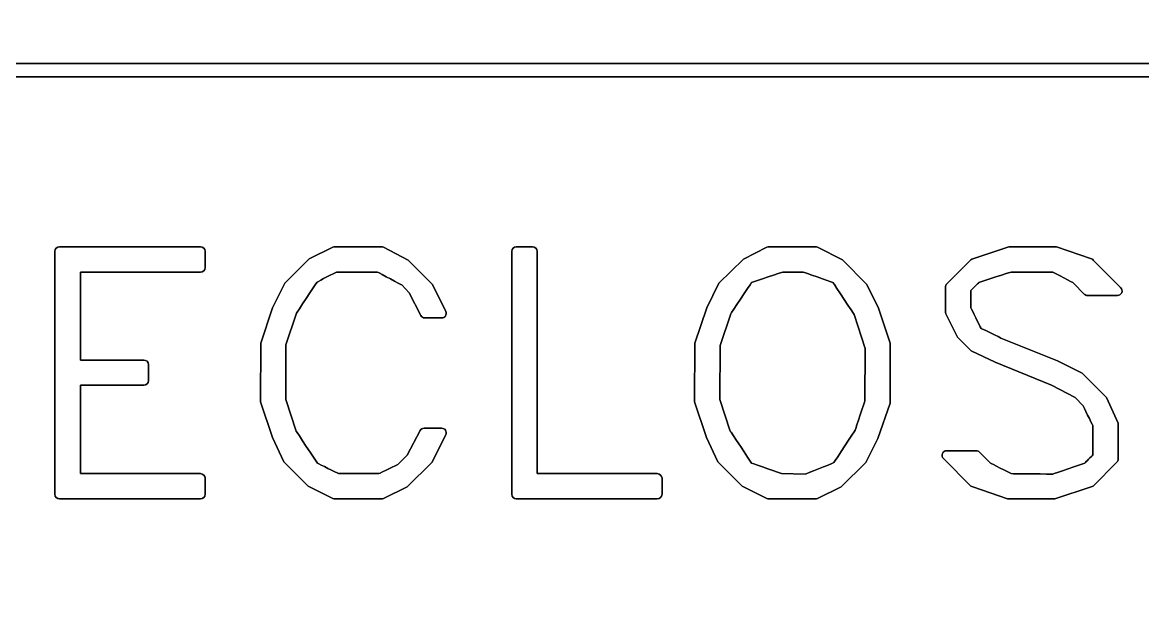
# Model space of a CAD drawing. Extents: x 5.5 to 12.5, y 5.1 to 18.5.
# Drawn here: x 7.305 to 8.147, y 9.659 to 10.098 of the extents above; entities that cross this region are included whole.
import ezdxf

# ---------------------------------------------------------------- set-up
doc = ezdxf.new("R2010")
doc.units = 0
doc.header["$MEASUREMENT"] = 0
doc.layers.get('0').update_dxf_attribs({"linetype": 'CONTINUOUS'})

msp = doc.modelspace()

# ---------------------------------------------------------------- linework, layer by layer
at = {"color": 7}
for points, knots in [([(12.12966, 18.49827), (12.12966, 18.49827), (5.87957, 18.49827), (5.87957, 18.49827), (5.67011, 18.49827), (5.49958, 18.32791), (5.49958, 18.11827), (5.49958, 18.11827), (5.49958, 5.86838), (5.49958, 5.86838), (5.49958, 5.65891), (5.67011, 5.48838), (5.87957, 5.48838), (5.87957, 5.48838), (12.12966, 5.48838), (12.12966, 5.48838), (12.33913, 5.48838), (12.50966, 5.65891), (12.50966, 5.86838), (12.50966, 5.86838), (12.50966, 18.11827), (12.50966, 18.11827), (12.50966, 18.32791), (12.33913, 18.49827), (12.12966, 18.49827)], [0, 0, 0, 0, 1, 1, 1, 2, 2, 2, 3, 3, 3, 4, 4, 4, 5, 5, 5, 6, 6, 6, 7, 7, 7, 8, 8, 8, 8]), ([(12.12966, 18.48828), (12.12966, 18.48828), (5.87957, 18.48828), (5.87957, 18.48828), (5.67562, 18.48828), (5.50957, 18.3224), (5.50957, 18.11827), (5.50957, 18.11827), (5.50957, 5.86838), (5.50957, 5.86838), (5.50957, 5.66443), (5.67562, 5.49837), (5.87957, 5.49837), (5.87957, 5.49837), (12.12966, 5.49837), (12.12966, 5.49837), (12.17238, 5.49837), (12.21304, 5.50561), (12.25128, 5.51904), (12.25128, 5.51904), (12.24886, 5.51904), (12.24886, 5.51904), (12.24886, 5.51904), (12.23818, 5.52318), (12.23818, 5.52318), (12.23818, 5.52318), (12.23405, 5.52731), (12.23405, 5.52731), (12.23405, 5.52731), (12.23095, 5.53317), (12.23095, 5.53317), (12.23129, 5.53248), (12.23233, 5.53248), (12.23302, 5.53213), (12.23267, 5.53282), (12.23233, 5.53386), (12.23233, 5.53386), (12.23198, 5.53455), (12.23164, 5.53523), (12.23164, 5.53592), (12.23164, 5.53696), (12.23233, 5.53799), (12.23336, 5.53834), (12.23508, 5.53902), (12.23646, 5.53834), (12.23715, 5.53627), (12.23715, 5.53627), (12.23784, 5.53558), (12.23818, 5.53489), (12.23818, 5.53523), (12.23887, 5.53558), (12.23887, 5.53592), (12.23887, 5.53627), (12.23887, 5.53661), (12.23853, 5.53696), (12.23853, 5.53696), (12.2406, 5.53213), (12.2406, 5.53213), (12.2406, 5.53213), (12.24232, 5.53041), (12.24335, 5.52972), (12.24439, 5.52938), (12.25024, 5.52731), (12.25024, 5.52731), (12.25024, 5.52731), (12.25782, 5.52697), (12.25782, 5.52697), (12.25782, 5.52697), (12.26471, 5.52938), (12.26609, 5.52972), (12.26678, 5.53041), (12.26988, 5.53351), (12.27057, 5.5342), (12.27091, 5.53558), (12.27298, 5.54144), (12.27298, 5.54144), (12.27298, 5.54144), (12.27332, 5.54626), (12.27332, 5.54626), (12.27332, 5.54626), (12.27091, 5.5528), (12.27057, 5.55418), (12.26988, 5.55487), (12.26678, 5.55797), (12.26575, 5.55901), (12.26471, 5.55935), (12.25886, 5.56142), (12.25886, 5.56142), (12.25886, 5.56142), (12.25128, 5.56142), (12.25128, 5.56142), (12.25128, 5.56142), (12.24439, 5.55935), (12.24301, 5.55901), (12.24232, 5.55797), (12.23956, 5.55522), (12.23956, 5.55522), (12.23853, 5.55418), (12.23681, 5.55384), (12.23543, 5.55453), (12.23405, 5.55522), (12.23336, 5.55659), (12.23336, 5.55797), (12.23336, 5.55797), (12.23681, 5.58794), (12.23681, 5.58794), (12.23681, 5.58967), (12.23853, 5.59105), (12.24025, 5.59105), (12.24025, 5.59105), (12.27126, 5.59105), (12.27126, 5.59105), (12.27332, 5.59105), (12.2747, 5.58898), (12.2747, 5.58691), (12.2747, 5.58484), (12.27332, 5.58278), (12.27126, 5.58278), (12.27126, 5.58278), (12.24955, 5.58278), (12.24473, 5.58278), (12.24404, 5.57933), (12.2437, 5.57348), (12.24301, 5.56762), (12.24611, 5.56865), (12.2499, 5.56969), (12.2499, 5.56969), (12.2499, 5.56969), (12.26023, 5.56969), (12.26023, 5.56969), (12.26023, 5.56969), (12.26954, 5.56659), (12.26954, 5.56659), (12.27022, 5.56624), (12.27057, 5.5659), (12.27091, 5.56555), (12.27091, 5.56555), (12.27746, 5.55935), (12.27746, 5.55935), (12.2778, 5.55901), (12.27815, 5.55832), (12.27815, 5.55797), (12.27815, 5.55797), (12.28159, 5.54729), (12.28159, 5.54729), (12.28159, 5.54729), (12.28125, 5.54006), (12.28125, 5.54006), (12.28125, 5.54006), (12.27815, 5.53076), (12.27815, 5.53076), (12.27815, 5.53007), (12.2778, 5.52972), (12.27746, 5.52938), (12.27746, 5.52938), (12.27711, 5.52903), (12.27711, 5.52903), (12.40803, 5.58622), (12.49967, 5.71679), (12.49967, 5.86838), (12.49967, 5.86838), (12.49967, 18.11827), (12.49967, 18.11827), (12.49967, 18.3224), (12.33361, 18.48828), (12.12966, 18.48828)], [0, 0, 0, 0, 1, 1, 1, 2, 2, 2, 3, 3, 3, 4, 4, 4, 5, 5, 5, 6, 6, 6, 7, 7, 7, 8, 8, 8, 9, 9, 9, 10, 10, 10, 11, 11, 11, 12, 12, 12, 13, 13, 13, 14, 14, 14, 15, 15, 15, 16, 16, 16, 17, 17, 17, 18, 18, 18, 19, 19, 19, 20, 20, 20, 21, 21, 21, 22, 22, 22, 23, 23, 23, 24, 24, 24, 25, 25, 25, 26, 26, 26, 27, 27, 27, 28, 28, 28, 29, 29, 29, 30, 30, 30, 31, 31, 31, 32, 32, 32, 33, 33, 33, 34, 34, 34, 35, 35, 35, 36, 36, 36, 37, 37, 37, 38, 38, 38, 39, 39, 39, 40, 40, 40, 41, 41, 41, 42, 42, 42, 43, 43, 43, 44, 44, 44, 45, 45, 45, 46, 46, 46, 47, 47, 47, 48, 48, 48, 49, 49, 49, 50, 50, 50, 51, 51, 51, 52, 52, 52, 53, 53, 53, 54, 54, 54, 55, 55, 55, 55]), ([(12.49967, 5.86838), (12.49967, 5.71679), (12.40803, 5.58622), (12.27711, 5.52903), (12.27711, 5.52903), (12.27746, 5.52938), (12.27746, 5.52938), (12.2778, 5.52972), (12.27815, 5.53007), (12.27815, 5.53076), (12.27815, 5.53076), (12.28125, 5.54006), (12.28125, 5.54006), (12.28125, 5.54006), (12.28159, 5.54729), (12.28159, 5.54729), (12.28159, 5.54729), (12.27815, 5.55797), (12.27815, 5.55797), (12.27815, 5.55832), (12.2778, 5.55901), (12.27746, 5.55935), (12.27746, 5.55935), (12.27091, 5.56555), (12.27091, 5.56555), (12.27057, 5.5659), (12.27022, 5.56624), (12.26954, 5.56659), (12.26954, 5.56659), (12.26023, 5.56969), (12.26023, 5.56969), (12.26023, 5.56969), (12.2499, 5.56969), (12.2499, 5.56969), (12.2499, 5.56969), (12.24611, 5.56865), (12.24301, 5.56762), (12.2437, 5.57348), (12.24404, 5.57933), (12.24473, 5.58278), (12.24955, 5.58278), (12.27126, 5.58278), (12.27126, 5.58278), (12.27332, 5.58278), (12.2747, 5.58484), (12.2747, 5.58691), (12.2747, 5.58898), (12.27332, 5.59105), (12.27126, 5.59105), (12.27126, 5.59105), (12.24025, 5.59105), (12.24025, 5.59105), (12.23853, 5.59105), (12.23681, 5.58967), (12.23681, 5.58794), (12.23681, 5.58794), (12.23336, 5.55797), (12.23336, 5.55797), (12.23336, 5.55659), (12.23405, 5.55522), (12.23543, 5.55453), (12.23681, 5.55384), (12.23853, 5.55418), (12.23956, 5.55522), (12.23956, 5.55522), (12.24232, 5.55797), (12.24301, 5.55901), (12.24439, 5.55935), (12.25128, 5.56142), (12.25128, 5.56142), (12.25128, 5.56142), (12.25886, 5.56142), (12.25886, 5.56142), (12.25886, 5.56142), (12.26471, 5.55935), (12.26575, 5.55901), (12.26678, 5.55797), (12.26988, 5.55487), (12.27057, 5.55418), (12.27091, 5.5528), (12.27332, 5.54626), (12.27332, 5.54626), (12.27332, 5.54626), (12.27298, 5.54144), (12.27298, 5.54144), (12.27298, 5.54144), (12.27091, 5.53558), (12.27057, 5.5342), (12.26988, 5.53351), (12.26678, 5.53041), (12.26609, 5.52972), (12.26471, 5.52938), (12.25782, 5.52697), (12.25782, 5.52697), (12.25782, 5.52697), (12.25024, 5.52731), (12.25024, 5.52731), (12.25024, 5.52731), (12.24439, 5.52938), (12.24335, 5.52972), (12.24232, 5.53041), (12.2406, 5.53213), (12.2406, 5.53213), (12.2406, 5.53213), (12.23853, 5.53696), (12.23853, 5.53696), (12.23887, 5.53661), (12.23887, 5.53627), (12.23887, 5.53592), (12.23887, 5.53558), (12.23818, 5.53523), (12.23818, 5.53489), (12.23784, 5.53558), (12.23715, 5.53627), (12.23715, 5.53627), (12.23646, 5.53834), (12.23508, 5.53902), (12.23336, 5.53834), (12.23233, 5.53799), (12.23164, 5.53696), (12.23164, 5.53592), (12.23164, 5.53523), (12.23198, 5.53455), (12.23233, 5.53386), (12.23233, 5.53386), (12.23267, 5.53282), (12.23302, 5.53213), (12.23233, 5.53248), (12.23129, 5.53248), (12.23095, 5.53317), (12.23095, 5.53317), (12.23405, 5.52731), (12.23405, 5.52731), (12.23405, 5.52731), (12.23818, 5.52318), (12.23818, 5.52318), (12.23818, 5.52318), (12.24886, 5.51904), (12.24886, 5.51904), (12.24886, 5.51904), (12.25128, 5.51904), (12.25128, 5.51904), (12.21304, 5.50561), (12.17238, 5.49837), (12.12966, 5.49837), (12.12966, 5.49837), (5.87957, 5.49837), (5.87957, 5.49837), (5.67562, 5.49837), (5.50957, 5.66443), (5.50957, 5.86838), (5.50957, 5.86838), (5.50957, 18.11827), (5.50957, 18.11827), (5.50957, 18.3224), (5.67562, 18.48828), (5.87957, 18.48828), (5.87957, 18.48828), (12.12966, 18.48828), (12.12966, 18.48828), (12.33361, 18.48828), (12.49967, 18.3224), (12.49967, 18.11827), (12.49967, 18.11827), (12.49967, 5.86838), (12.49967, 5.86838)], [0, 0, 0, 0, 1, 1, 1, 2, 2, 2, 3, 3, 3, 4, 4, 4, 5, 5, 5, 6, 6, 6, 7, 7, 7, 8, 8, 8, 9, 9, 9, 10, 10, 10, 11, 11, 11, 12, 12, 12, 13, 13, 13, 14, 14, 14, 15, 15, 15, 16, 16, 16, 17, 17, 17, 18, 18, 18, 19, 19, 19, 20, 20, 20, 21, 21, 21, 22, 22, 22, 23, 23, 23, 24, 24, 24, 25, 25, 25, 26, 26, 26, 27, 27, 27, 28, 28, 28, 29, 29, 29, 30, 30, 30, 31, 31, 31, 32, 32, 32, 33, 33, 33, 34, 34, 34, 35, 35, 35, 36, 36, 36, 37, 37, 37, 38, 38, 38, 39, 39, 39, 40, 40, 40, 41, 41, 41, 42, 42, 42, 43, 43, 43, 44, 44, 44, 45, 45, 45, 46, 46, 46, 47, 47, 47, 48, 48, 48, 49, 49, 49, 50, 50, 50, 51, 51, 51, 52, 52, 52, 53, 53, 53, 54, 54, 54, 55, 55, 55, 55]), ([(5.82858, 6.14192), (5.76244, 6.14192), (5.7087, 6.19566), (5.7087, 6.26181), (5.7087, 6.26181), (5.7087, 11.11181), (5.7087, 11.11181), (5.7087, 11.17796), (5.76244, 11.2317), (5.82858, 11.2317), (5.82858, 11.2317), (12.17858, 11.2317), (12.17858, 11.2317), (12.24473, 11.2317), (12.29847, 11.17796), (12.29847, 11.11181), (12.29847, 11.11181), (12.29847, 6.26181), (12.29847, 6.26181), (12.29847, 6.19566), (12.24473, 6.14192), (12.17858, 6.14192), (12.17858, 6.14192), (5.82858, 6.14192), (5.82858, 6.14192)], [0, 0, 0, 0, 1, 1, 1, 2, 2, 2, 3, 3, 3, 4, 4, 4, 5, 5, 5, 6, 6, 6, 7, 7, 7, 8, 8, 8, 8]), ([(12.17858, 6.18188), (12.22268, 6.18188), (12.25851, 6.21771), (12.25851, 6.26181), (12.25851, 6.26181), (12.25851, 11.11181), (12.25851, 11.11181), (12.25851, 11.15591), (12.22268, 11.19174), (12.17858, 11.19174), (12.17858, 11.19174), (5.82858, 11.19174), (5.82858, 11.19174), (5.78449, 11.19174), (5.74866, 11.15591), (5.74866, 11.11181), (5.74866, 11.11181), (5.74866, 6.26181), (5.74866, 6.26181), (5.74866, 6.21771), (5.78449, 6.18188), (5.82858, 6.18188), (5.82858, 6.18188), (12.17858, 6.18188), (12.17858, 6.18188)], [0, 0, 0, 0, 1, 1, 1, 2, 2, 2, 3, 3, 3, 4, 4, 4, 5, 5, 5, 6, 6, 6, 7, 7, 7, 8, 8, 8, 8]), ([(8.72367, 9.30865), (8.72367, 9.30865), (6.41115, 9.30865), (6.41115, 9.30865), (6.41115, 9.30865), (6.41063, 9.31864), (6.41063, 9.31864), (6.6008, 9.33449), (6.74963, 9.49641), (6.74963, 9.68726), (6.74963, 9.89121), (6.58358, 10.05727), (6.37963, 10.05727), (6.37963, 10.05727), (6.37963, 10.06726), (6.37963, 10.06726), (6.37963, 10.06726), (8.72367, 10.06726), (8.72367, 10.06726), (8.77052, 10.06726), (8.80859, 10.02936), (8.80859, 9.98251), (8.80859, 9.98251), (8.80859, 9.39374), (8.80859, 9.39374), (8.80859, 9.34689), (8.77052, 9.30865), (8.72367, 9.30865)], [0, 0, 0, 0, 1, 1, 1, 2, 2, 2, 3, 3, 3, 4, 4, 4, 5, 5, 5, 6, 6, 6, 7, 7, 7, 8, 8, 8, 9, 9, 9, 9]), ([(8.80859, 9.98251), (8.80859, 10.02936), (8.77052, 10.06726), (8.72367, 10.06726), (8.72367, 10.06726), (6.37963, 10.06726), (6.37963, 10.06726), (6.37963, 10.06726), (6.37963, 10.05727), (6.37963, 10.05727), (6.58358, 10.05727), (6.74963, 9.89121), (6.74963, 9.68726), (6.74963, 9.49641), (6.6008, 9.33449), (6.41063, 9.31864), (6.41063, 9.31864), (6.41115, 9.30865), (6.41115, 9.30865), (6.41115, 9.30865), (8.72367, 9.30865), (8.72367, 9.30865), (8.77052, 9.30865), (8.80859, 9.34689), (8.80859, 9.39374), (8.80859, 9.39374), (8.80859, 9.98251), (8.80859, 9.98251)], [0, 0, 0, 0, 1, 1, 1, 2, 2, 2, 3, 3, 3, 4, 4, 4, 5, 5, 5, 6, 6, 6, 7, 7, 7, 8, 8, 8, 9, 9, 9, 9]), ([(8.72367, 10.05727), (8.72367, 10.05727), (6.6232, 10.05727), (6.46489, 10.05727), (6.63353, 10.01834), (6.75962, 9.86744), (6.75962, 9.68726), (6.75962, 9.51156), (6.63629, 9.35998), (6.47006, 9.31864), (6.58185, 9.31864), (8.72367, 9.31864), (8.72367, 9.31864), (8.76501, 9.31864), (8.7986, 9.3524), (8.7986, 9.39374), (8.7986, 9.39374), (8.7986, 9.98251), (8.7986, 9.98251), (8.7986, 10.02385), (8.76501, 10.05727), (8.72367, 10.05727)], [0, 0, 0, 0, 1, 1, 1, 2, 2, 2, 3, 3, 3, 4, 4, 4, 5, 5, 5, 6, 6, 6, 7, 7, 7, 7]), ([(8.7986, 9.39374), (8.7986, 9.3524), (8.76501, 9.31864), (8.72367, 9.31864), (8.72367, 9.31864), (6.58185, 9.31864), (6.47006, 9.31864), (6.63629, 9.35998), (6.75962, 9.51156), (6.75962, 9.68726), (6.75962, 9.86744), (6.63353, 10.01834), (6.46489, 10.05727), (6.6232, 10.05727), (8.72367, 10.05727), (8.72367, 10.05727), (8.76501, 10.05727), (8.7986, 10.02385), (8.7986, 9.98251), (8.7986, 9.98251), (8.7986, 9.39374), (8.7986, 9.39374)], [0, 0, 0, 0, 1, 1, 1, 2, 2, 2, 3, 3, 3, 4, 4, 4, 5, 5, 5, 6, 6, 6, 7, 7, 7, 7]), ([(7.32979, 9.92601), (7.32979, 9.92808), (7.33134, 9.92945), (7.33323, 9.92945), (7.33323, 9.92945), (7.43917, 9.92945), (7.43917, 9.92945), (7.44106, 9.92945), (7.44261, 9.92808), (7.44261, 9.92601), (7.44261, 9.92601), (7.44261, 9.91395), (7.44261, 9.91395), (7.44261, 9.91188), (7.44106, 9.91051), (7.43917, 9.91051), (7.43917, 9.91051), (7.35528, 9.91051), (7.34891, 9.91051), (7.34891, 9.90431), (7.34891, 9.85056), (7.34891, 9.84436), (7.35493, 9.84436), (7.39662, 9.84436), (7.39662, 9.84436), (7.39851, 9.84436), (7.40007, 9.84298), (7.40007, 9.84092), (7.40007, 9.84092), (7.40007, 9.82886), (7.40007, 9.82886), (7.40007, 9.82679), (7.39851, 9.82541), (7.39662, 9.82541), (7.39662, 9.82541), (7.35493, 9.82541), (7.34891, 9.82541), (7.34891, 9.81921), (7.34891, 9.76478), (7.34891, 9.75892), (7.35528, 9.75892), (7.43917, 9.75892), (7.43917, 9.75892), (7.44106, 9.75892), (7.44261, 9.7572), (7.44261, 9.75548), (7.44261, 9.75548), (7.44261, 9.74342), (7.44261, 9.74342), (7.44261, 9.74135), (7.44106, 9.73997), (7.43917, 9.73997), (7.43917, 9.73997), (7.33323, 9.73997), (7.33323, 9.73997), (7.33134, 9.73997), (7.32979, 9.74135), (7.32979, 9.74342), (7.32979, 9.74342), (7.32979, 9.92601), (7.32979, 9.92601)], [0, 0, 0, 0, 1, 1, 1, 2, 2, 2, 3, 3, 3, 4, 4, 4, 5, 5, 5, 6, 6, 6, 7, 7, 7, 8, 8, 8, 9, 9, 9, 10, 10, 10, 11, 11, 11, 12, 12, 12, 13, 13, 13, 14, 14, 14, 15, 15, 15, 16, 16, 16, 17, 17, 17, 18, 18, 18, 19, 19, 19, 20, 20, 20, 20]), ([(7.33323, 9.73997), (7.33323, 9.73997), (7.43917, 9.73997), (7.43917, 9.73997), (7.44106, 9.73997), (7.44261, 9.74135), (7.44261, 9.74342), (7.44261, 9.74342), (7.44261, 9.75548), (7.44261, 9.75548), (7.44261, 9.7572), (7.44106, 9.75892), (7.43917, 9.75892), (7.43917, 9.75892), (7.35528, 9.75892), (7.34891, 9.75892), (7.34891, 9.76478), (7.34891, 9.81921), (7.34891, 9.82541), (7.35493, 9.82541), (7.39662, 9.82541), (7.39662, 9.82541), (7.39851, 9.82541), (7.40007, 9.82679), (7.40007, 9.82886), (7.40007, 9.82886), (7.40007, 9.84092), (7.40007, 9.84092), (7.40007, 9.84298), (7.39851, 9.84436), (7.39662, 9.84436), (7.39662, 9.84436), (7.35493, 9.84436), (7.34891, 9.84436), (7.34891, 9.85056), (7.34891, 9.90431), (7.34891, 9.91051), (7.35528, 9.91051), (7.43917, 9.91051), (7.43917, 9.91051), (7.44106, 9.91051), (7.44261, 9.91188), (7.44261, 9.91395), (7.44261, 9.91395), (7.44261, 9.92601), (7.44261, 9.92601), (7.44261, 9.92808), (7.44106, 9.92945), (7.43917, 9.92945), (7.43917, 9.92945), (7.33323, 9.92945), (7.33323, 9.92945), (7.33134, 9.92945), (7.32979, 9.92808), (7.32979, 9.92601), (7.32979, 9.92601), (7.32979, 9.74342), (7.32979, 9.74342), (7.32979, 9.74135), (7.33134, 9.73997), (7.33323, 9.73997)], [0, 0, 0, 0, 1, 1, 1, 2, 2, 2, 3, 3, 3, 4, 4, 4, 5, 5, 5, 6, 6, 6, 7, 7, 7, 8, 8, 8, 9, 9, 9, 10, 10, 10, 11, 11, 11, 12, 12, 12, 13, 13, 13, 14, 14, 14, 15, 15, 15, 16, 16, 16, 17, 17, 17, 18, 18, 18, 19, 19, 19, 20, 20, 20, 20]), ([(7.48447, 9.85711), (7.48447, 9.85711), (7.49343, 9.88363), (7.49343, 9.88363), (7.49343, 9.88363), (7.50256, 9.90224), (7.50256, 9.90224), (7.50256, 9.90224), (7.52099, 9.9205), (7.52099, 9.9205), (7.52099, 9.9205), (7.53856, 9.92911), (7.53856, 9.92911), (7.53907, 9.92945), (7.53959, 9.92945), (7.54011, 9.92945), (7.54011, 9.92945), (7.57525, 9.92945), (7.57525, 9.92945), (7.57576, 9.92945), (7.57628, 9.92945), (7.5768, 9.92911), (7.5768, 9.92911), (7.5954, 9.91946), (7.5954, 9.91946), (7.5954, 9.91946), (7.61349, 9.9012), (7.61349, 9.9012), (7.61349, 9.9012), (7.62348, 9.88088), (7.62348, 9.88088), (7.624, 9.87984), (7.624, 9.87847), (7.62331, 9.87743), (7.62279, 9.8764), (7.62158, 9.87606), (7.62038, 9.87606), (7.62038, 9.87606), (7.6078, 9.87606), (7.6078, 9.87606), (7.6066, 9.87606), (7.60539, 9.87674), (7.6047, 9.87778), (7.6047, 9.87778), (7.59592, 9.895), (7.59592, 9.895), (7.59592, 9.895), (7.59041, 9.90086), (7.59041, 9.90086), (7.59041, 9.90086), (7.57387, 9.90947), (7.57232, 9.91051), (7.57077, 9.91051), (7.54304, 9.91051), (7.54149, 9.91051), (7.54011, 9.90982), (7.52822, 9.90396), (7.52684, 9.90293), (7.52581, 9.90155), (7.51134, 9.8795), (7.51134, 9.8795), (7.51134, 9.8795), (7.50342, 9.85573), (7.50342, 9.85573), (7.50342, 9.85573), (7.50325, 9.81473), (7.50325, 9.81473), (7.50325, 9.81473), (7.51117, 9.79096), (7.51117, 9.79096), (7.51117, 9.79096), (7.52598, 9.76822), (7.52702, 9.76685), (7.52839, 9.76616), (7.54166, 9.75961), (7.54286, 9.75892), (7.54441, 9.75892), (7.5718, 9.75892), (7.57318, 9.75892), (7.57456, 9.75961), (7.58748, 9.76581), (7.58748, 9.76581), (7.58748, 9.76581), (7.59454, 9.7727), (7.59454, 9.7727), (7.59454, 9.7727), (7.60419, 9.79131), (7.60419, 9.79131), (7.60488, 9.79234), (7.60608, 9.79303), (7.60729, 9.79303), (7.60729, 9.79303), (7.62038, 9.79303), (7.62038, 9.79303), (7.62158, 9.79303), (7.62279, 9.79268), (7.62331, 9.79165), (7.624, 9.79062), (7.624, 9.78924), (7.62348, 9.78821), (7.62348, 9.78821), (7.61297, 9.76719), (7.61297, 9.76719), (7.61297, 9.76719), (7.59454, 9.74893), (7.59454, 9.74893), (7.59454, 9.74893), (7.5768, 9.74032), (7.5768, 9.74032), (7.57628, 9.73997), (7.57576, 9.73997), (7.57525, 9.73997), (7.57525, 9.73997), (7.54011, 9.73997), (7.54011, 9.73997), (7.53959, 9.73997), (7.53907, 9.73997), (7.53856, 9.74032), (7.53856, 9.74032), (7.52013, 9.74962), (7.52013, 9.74962), (7.52013, 9.74962), (7.50187, 9.76788), (7.50187, 9.76788), (7.50187, 9.76788), (7.49325, 9.78614), (7.49325, 9.78614), (7.49325, 9.78614), (7.4843, 9.81301), (7.4843, 9.81301), (7.4843, 9.81301), (7.48447, 9.85711), (7.48447, 9.85711)], [0, 0, 0, 0, 1, 1, 1, 2, 2, 2, 3, 3, 3, 4, 4, 4, 5, 5, 5, 6, 6, 6, 7, 7, 7, 8, 8, 8, 9, 9, 9, 10, 10, 10, 11, 11, 11, 12, 12, 12, 13, 13, 13, 14, 14, 14, 15, 15, 15, 16, 16, 16, 17, 17, 17, 18, 18, 18, 19, 19, 19, 20, 20, 20, 21, 21, 21, 22, 22, 22, 23, 23, 23, 24, 24, 24, 25, 25, 25, 26, 26, 26, 27, 27, 27, 28, 28, 28, 29, 29, 29, 30, 30, 30, 31, 31, 31, 32, 32, 32, 33, 33, 33, 34, 34, 34, 35, 35, 35, 36, 36, 36, 37, 37, 37, 38, 38, 38, 39, 39, 39, 40, 40, 40, 41, 41, 41, 42, 42, 42, 43, 43, 43, 44, 44, 44, 44]), ([(7.50187, 9.76788), (7.50187, 9.76788), (7.52013, 9.74962), (7.52013, 9.74962), (7.52013, 9.74962), (7.53856, 9.74032), (7.53856, 9.74032), (7.53907, 9.73997), (7.53959, 9.73997), (7.54011, 9.73997), (7.54011, 9.73997), (7.57525, 9.73997), (7.57525, 9.73997), (7.57576, 9.73997), (7.57628, 9.73997), (7.5768, 9.74032), (7.5768, 9.74032), (7.59454, 9.74893), (7.59454, 9.74893), (7.59454, 9.74893), (7.61297, 9.76719), (7.61297, 9.76719), (7.61297, 9.76719), (7.62348, 9.78821), (7.62348, 9.78821), (7.624, 9.78924), (7.624, 9.79062), (7.62331, 9.79165), (7.62279, 9.79268), (7.62158, 9.79303), (7.62038, 9.79303), (7.62038, 9.79303), (7.60729, 9.79303), (7.60729, 9.79303), (7.60608, 9.79303), (7.60488, 9.79234), (7.60419, 9.79131), (7.60419, 9.79131), (7.59454, 9.7727), (7.59454, 9.7727), (7.59454, 9.7727), (7.58748, 9.76581), (7.58748, 9.76581), (7.58748, 9.76581), (7.57456, 9.75961), (7.57318, 9.75892), (7.5718, 9.75892), (7.54441, 9.75892), (7.54286, 9.75892), (7.54166, 9.75961), (7.52839, 9.76616), (7.52702, 9.76685), (7.52598, 9.76822), (7.51117, 9.79096), (7.51117, 9.79096), (7.51117, 9.79096), (7.50325, 9.81473), (7.50325, 9.81473), (7.50325, 9.81473), (7.50342, 9.85573), (7.50342, 9.85573), (7.50342, 9.85573), (7.51134, 9.8795), (7.51134, 9.8795), (7.51134, 9.8795), (7.52581, 9.90155), (7.52684, 9.90293), (7.52822, 9.90396), (7.54011, 9.90982), (7.54149, 9.91051), (7.54304, 9.91051), (7.57077, 9.91051), (7.57232, 9.91051), (7.57387, 9.90947), (7.59041, 9.90086), (7.59041, 9.90086), (7.59041, 9.90086), (7.59592, 9.895), (7.59592, 9.895), (7.59592, 9.895), (7.6047, 9.87778), (7.6047, 9.87778), (7.60539, 9.87674), (7.6066, 9.87606), (7.6078, 9.87606), (7.6078, 9.87606), (7.62038, 9.87606), (7.62038, 9.87606), (7.62158, 9.87606), (7.62279, 9.8764), (7.62331, 9.87743), (7.624, 9.87847), (7.624, 9.87984), (7.62348, 9.88088), (7.62348, 9.88088), (7.61349, 9.9012), (7.61349, 9.9012), (7.61349, 9.9012), (7.5954, 9.91946), (7.5954, 9.91946), (7.5954, 9.91946), (7.5768, 9.92911), (7.5768, 9.92911), (7.57628, 9.92945), (7.57576, 9.92945), (7.57525, 9.92945), (7.57525, 9.92945), (7.54011, 9.92945), (7.54011, 9.92945), (7.53959, 9.92945), (7.53907, 9.92945), (7.53856, 9.92911), (7.53856, 9.92911), (7.52099, 9.9205), (7.52099, 9.9205), (7.52099, 9.9205), (7.50256, 9.90224), (7.50256, 9.90224), (7.50256, 9.90224), (7.49343, 9.88363), (7.49343, 9.88363), (7.49343, 9.88363), (7.48447, 9.85711), (7.48447, 9.85711), (7.48447, 9.85711), (7.4843, 9.81301), (7.4843, 9.81301), (7.4843, 9.81301), (7.49325, 9.78614), (7.49325, 9.78614), (7.49325, 9.78614), (7.50187, 9.76788), (7.50187, 9.76788)], [0, 0, 0, 0, 1, 1, 1, 2, 2, 2, 3, 3, 3, 4, 4, 4, 5, 5, 5, 6, 6, 6, 7, 7, 7, 8, 8, 8, 9, 9, 9, 10, 10, 10, 11, 11, 11, 12, 12, 12, 13, 13, 13, 14, 14, 14, 15, 15, 15, 16, 16, 16, 17, 17, 17, 18, 18, 18, 19, 19, 19, 20, 20, 20, 21, 21, 21, 22, 22, 22, 23, 23, 23, 24, 24, 24, 25, 25, 25, 26, 26, 26, 27, 27, 27, 28, 28, 28, 29, 29, 29, 30, 30, 30, 31, 31, 31, 32, 32, 32, 33, 33, 33, 34, 34, 34, 35, 35, 35, 36, 36, 36, 37, 37, 37, 38, 38, 38, 39, 39, 39, 40, 40, 40, 41, 41, 41, 42, 42, 42, 43, 43, 43, 44, 44, 44, 44]), ([(7.67309, 9.74342), (7.67309, 9.74342), (7.67309, 9.92601), (7.67309, 9.92601), (7.67309, 9.92808), (7.67464, 9.92945), (7.67653, 9.92945), (7.67653, 9.92945), (7.68876, 9.92945), (7.68876, 9.92945), (7.69066, 9.92945), (7.69221, 9.92808), (7.69221, 9.92601), (7.69221, 9.92601), (7.69221, 9.76547), (7.69221, 9.75892), (7.69858, 9.75892), (7.78247, 9.75892), (7.78247, 9.75892), (7.78454, 9.75892), (7.78609, 9.7572), (7.78609, 9.75548), (7.78609, 9.75548), (7.78609, 9.74342), (7.78609, 9.74342), (7.78609, 9.74135), (7.78454, 9.73997), (7.78247, 9.73997), (7.78247, 9.73997), (7.67653, 9.73997), (7.67653, 9.73997), (7.67464, 9.73997), (7.67309, 9.74135), (7.67309, 9.74342)], [0, 0, 0, 0, 1, 1, 1, 2, 2, 2, 3, 3, 3, 4, 4, 4, 5, 5, 5, 6, 6, 6, 7, 7, 7, 8, 8, 8, 9, 9, 9, 10, 10, 10, 11, 11, 11, 11]), ([(7.78609, 9.74342), (7.78609, 9.74342), (7.78609, 9.75548), (7.78609, 9.75548), (7.78609, 9.7572), (7.78454, 9.75892), (7.78247, 9.75892), (7.78247, 9.75892), (7.69858, 9.75892), (7.69221, 9.75892), (7.69221, 9.76547), (7.69221, 9.92601), (7.69221, 9.92601), (7.69221, 9.92808), (7.69066, 9.92945), (7.68876, 9.92945), (7.68876, 9.92945), (7.67653, 9.92945), (7.67653, 9.92945), (7.67464, 9.92945), (7.67309, 9.92808), (7.67309, 9.92601), (7.67309, 9.92601), (7.67309, 9.74342), (7.67309, 9.74342), (7.67309, 9.74135), (7.67464, 9.73997), (7.67653, 9.73997), (7.67653, 9.73997), (7.78247, 9.73997), (7.78247, 9.73997), (7.78454, 9.73997), (7.78609, 9.74135), (7.78609, 9.74342)], [0, 0, 0, 0, 1, 1, 1, 2, 2, 2, 3, 3, 3, 4, 4, 4, 5, 5, 5, 6, 6, 6, 7, 7, 7, 8, 8, 8, 9, 9, 9, 10, 10, 10, 11, 11, 11, 11]), ([(7.82812, 9.76788), (7.82812, 9.76788), (7.81951, 9.78614), (7.81951, 9.78614), (7.81951, 9.78614), (7.81055, 9.81301), (7.81055, 9.81301), (7.81055, 9.81301), (7.81072, 9.85711), (7.81072, 9.85711), (7.81072, 9.85711), (7.81968, 9.88363), (7.81968, 9.88363), (7.81968, 9.88363), (7.82881, 9.90224), (7.82881, 9.90224), (7.82881, 9.90224), (7.84724, 9.92015), (7.84724, 9.92015), (7.84724, 9.92015), (7.86498, 9.92911), (7.86498, 9.92911), (7.8655, 9.92945), (7.86601, 9.92945), (7.86653, 9.92945), (7.86653, 9.92945), (7.9015, 9.92945), (7.9015, 9.92945), (7.90202, 9.92945), (7.90253, 9.92945), (7.90305, 9.92911), (7.90305, 9.92911), (7.92182, 9.91981), (7.92182, 9.91981), (7.92182, 9.91981), (7.93991, 9.9012), (7.93991, 9.9012), (7.93991, 9.9012), (7.9487, 9.88329), (7.9487, 9.88329), (7.9487, 9.88329), (7.95748, 9.85711), (7.95748, 9.85711), (7.95765, 9.85676), (7.95765, 9.85642), (7.95765, 9.85607), (7.95765, 9.85607), (7.95748, 9.81198), (7.95748, 9.81198), (7.95748, 9.81198), (7.94835, 9.78545), (7.94835, 9.78545), (7.94835, 9.78545), (7.93922, 9.76719), (7.93922, 9.76719), (7.93922, 9.76719), (7.92079, 9.74893), (7.92079, 9.74893), (7.92079, 9.74893), (7.90305, 9.74032), (7.90305, 9.74032), (7.90253, 9.73997), (7.90202, 9.73997), (7.9015, 9.73997), (7.9015, 9.73997), (7.86636, 9.73997), (7.86636, 9.73997), (7.86584, 9.73997), (7.86533, 9.73997), (7.86481, 9.74032), (7.86481, 9.74032), (7.84638, 9.74962), (7.84638, 9.74962), (7.84638, 9.74962), (7.82812, 9.76788), (7.82812, 9.76788)], [0, 0, 0, 0, 1, 1, 1, 2, 2, 2, 3, 3, 3, 4, 4, 4, 5, 5, 5, 6, 6, 6, 7, 7, 7, 8, 8, 8, 9, 9, 9, 10, 10, 10, 11, 11, 11, 12, 12, 12, 13, 13, 13, 14, 14, 14, 15, 15, 15, 16, 16, 16, 17, 17, 17, 18, 18, 18, 19, 19, 19, 20, 20, 20, 21, 21, 21, 22, 22, 22, 23, 23, 23, 24, 24, 24, 25, 25, 25, 25]), ([(7.86636, 9.73997), (7.86636, 9.73997), (7.9015, 9.73997), (7.9015, 9.73997), (7.90202, 9.73997), (7.90253, 9.73997), (7.90305, 9.74032), (7.90305, 9.74032), (7.92079, 9.74893), (7.92079, 9.74893), (7.92079, 9.74893), (7.93922, 9.76719), (7.93922, 9.76719), (7.93922, 9.76719), (7.94835, 9.78545), (7.94835, 9.78545), (7.94835, 9.78545), (7.95748, 9.81198), (7.95748, 9.81198), (7.95748, 9.81198), (7.95765, 9.85607), (7.95765, 9.85607), (7.95765, 9.85642), (7.95765, 9.85676), (7.95748, 9.85711), (7.95748, 9.85711), (7.9487, 9.88329), (7.9487, 9.88329), (7.9487, 9.88329), (7.93991, 9.9012), (7.93991, 9.9012), (7.93991, 9.9012), (7.92182, 9.91981), (7.92182, 9.91981), (7.92182, 9.91981), (7.90305, 9.92911), (7.90305, 9.92911), (7.90253, 9.92945), (7.90202, 9.92945), (7.9015, 9.92945), (7.9015, 9.92945), (7.86653, 9.92945), (7.86653, 9.92945), (7.86601, 9.92945), (7.8655, 9.92945), (7.86498, 9.92911), (7.86498, 9.92911), (7.84724, 9.92015), (7.84724, 9.92015), (7.84724, 9.92015), (7.82881, 9.90224), (7.82881, 9.90224), (7.82881, 9.90224), (7.81968, 9.88363), (7.81968, 9.88363), (7.81968, 9.88363), (7.81072, 9.85711), (7.81072, 9.85711), (7.81072, 9.85711), (7.81055, 9.81301), (7.81055, 9.81301), (7.81055, 9.81301), (7.81951, 9.78614), (7.81951, 9.78614), (7.81951, 9.78614), (7.82812, 9.76788), (7.82812, 9.76788), (7.82812, 9.76788), (7.84638, 9.74962), (7.84638, 9.74962), (7.84638, 9.74962), (7.86481, 9.74032), (7.86481, 9.74032), (7.86533, 9.73997), (7.86584, 9.73997), (7.86636, 9.73997)], [0, 0, 0, 0, 1, 1, 1, 2, 2, 2, 3, 3, 3, 4, 4, 4, 5, 5, 5, 6, 6, 6, 7, 7, 7, 8, 8, 8, 9, 9, 9, 10, 10, 10, 11, 11, 11, 12, 12, 12, 13, 13, 13, 14, 14, 14, 15, 15, 15, 16, 16, 16, 17, 17, 17, 18, 18, 18, 19, 19, 19, 20, 20, 20, 21, 21, 21, 22, 22, 22, 23, 23, 23, 24, 24, 24, 25, 25, 25, 25]), ([(8.13163, 9.895), (8.13094, 9.89363), (8.12974, 9.89294), (8.12836, 9.89294), (8.12836, 9.89294), (8.10597, 9.89294), (8.10597, 9.89294), (8.10493, 9.89294), (8.10407, 9.89328), (8.10338, 9.89397), (8.10338, 9.89397), (8.09546, 9.90224), (8.09546, 9.90224), (8.09546, 9.90224), (8.08099, 9.90982), (8.07978, 9.91051), (8.07806, 9.91051), (8.04843, 9.91051), (8.04843, 9.91051), (8.04843, 9.91051), (8.02569, 9.90327), (8.02432, 9.90258), (8.02346, 9.90189), (8.01967, 9.8981), (8.01829, 9.89673), (8.01829, 9.89466), (8.01829, 9.88501), (8.01829, 9.88363), (8.01898, 9.88226), (8.02501, 9.86985), (8.02587, 9.86813), (8.02776, 9.86744), (8.04068, 9.8609), (8.04068, 9.8609), (8.04068, 9.8609), (8.0834, 9.84367), (8.0834, 9.84367), (8.0834, 9.84367), (8.10183, 9.83437), (8.10183, 9.83437), (8.10183, 9.83437), (8.12009, 9.81611), (8.12009, 9.81611), (8.12009, 9.81611), (8.12905, 9.79682), (8.12905, 9.79682), (8.12905, 9.79682), (8.12905, 9.76995), (8.12905, 9.76995), (8.12905, 9.76891), (8.12853, 9.76822), (8.12801, 9.76753), (8.12801, 9.76753), (8.1101, 9.74962), (8.1101, 9.74962), (8.10975, 9.74928), (8.10924, 9.74893), (8.10872, 9.74893), (8.10872, 9.74893), (8.08133, 9.73997), (8.08133, 9.73997), (8.08133, 9.73997), (8.04585, 9.73997), (8.04585, 9.73997), (8.04585, 9.73997), (8.01967, 9.74893), (8.01967, 9.74893), (8.01915, 9.74893), (8.01863, 9.74928), (8.01829, 9.74962), (8.01829, 9.74962), (7.99762, 9.77029), (7.99762, 9.77029), (7.99658, 9.77132), (7.99641, 9.7727), (7.99693, 9.77408), (7.99744, 9.77546), (7.99865, 9.77615), (8.00003, 9.77615), (8.00003, 9.77615), (8.02242, 9.77615), (8.02242, 9.77615), (8.02328, 9.77615), (8.02414, 9.7758), (8.02483, 9.77511), (8.02483, 9.77511), (8.03293, 9.76685), (8.03293, 9.76685), (8.03293, 9.76685), (8.04723, 9.75961), (8.0486, 9.75892), (8.05015, 9.75892), (8.07978, 9.75858), (8.07978, 9.75858), (8.07978, 9.75858), (8.10235, 9.7665), (8.1039, 9.76685), (8.10476, 9.76788), (8.10855, 9.77167), (8.10993, 9.77305), (8.10993, 9.77546), (8.10993, 9.79372), (8.10993, 9.7951), (8.10924, 9.79647), (8.10252, 9.80991), (8.10252, 9.80991), (8.10252, 9.80991), (8.09666, 9.81611), (8.09666, 9.81611), (8.09666, 9.81611), (8.07892, 9.82541), (8.07892, 9.82541), (8.07892, 9.82541), (8.03655, 9.84264), (8.03655, 9.84264), (8.03655, 9.84264), (8.01846, 9.85125), (8.01846, 9.85125), (8.01846, 9.85125), (8.0083, 9.86159), (8.0083, 9.86159), (8.0083, 9.86159), (7.99951, 9.87916), (7.99951, 9.87916), (7.99934, 9.87984), (7.99917, 9.88019), (7.99917, 9.88088), (7.99917, 9.88088), (7.99917, 9.89914), (7.99917, 9.89914), (7.99917, 9.90017), (7.99951, 9.90086), (8.0002, 9.90155), (8.0002, 9.90155), (8.01829, 9.91981), (8.01829, 9.91981), (8.01863, 9.92015), (8.01915, 9.92015), (8.01967, 9.9205), (8.01967, 9.9205), (8.04688, 9.92945), (8.04688, 9.92945), (8.04688, 9.92945), (8.08254, 9.92945), (8.08254, 9.92945), (8.08254, 9.92945), (8.10889, 9.9205), (8.10889, 9.9205), (8.10941, 9.92015), (8.10975, 9.92015), (8.1101, 9.91946), (8.1101, 9.91946), (8.13077, 9.89879), (8.13077, 9.89879), (8.1318, 9.89776), (8.13215, 9.89638), (8.13163, 9.895)], [0, 0, 0, 0, 1, 1, 1, 2, 2, 2, 3, 3, 3, 4, 4, 4, 5, 5, 5, 6, 6, 6, 7, 7, 7, 8, 8, 8, 9, 9, 9, 10, 10, 10, 11, 11, 11, 12, 12, 12, 13, 13, 13, 14, 14, 14, 15, 15, 15, 16, 16, 16, 17, 17, 17, 18, 18, 18, 19, 19, 19, 20, 20, 20, 21, 21, 21, 22, 22, 22, 23, 23, 23, 24, 24, 24, 25, 25, 25, 26, 26, 26, 27, 27, 27, 28, 28, 28, 29, 29, 29, 30, 30, 30, 31, 31, 31, 32, 32, 32, 33, 33, 33, 34, 34, 34, 35, 35, 35, 36, 36, 36, 37, 37, 37, 38, 38, 38, 39, 39, 39, 40, 40, 40, 41, 41, 41, 42, 42, 42, 43, 43, 43, 44, 44, 44, 45, 45, 45, 46, 46, 46, 47, 47, 47, 48, 48, 48, 49, 49, 49, 50, 50, 50, 51, 51, 51, 52, 52, 52, 52]), ([(8.1101, 9.91946), (8.10975, 9.92015), (8.10941, 9.92015), (8.10889, 9.9205), (8.10889, 9.9205), (8.08254, 9.92945), (8.08254, 9.92945), (8.08254, 9.92945), (8.04688, 9.92945), (8.04688, 9.92945), (8.04688, 9.92945), (8.01967, 9.9205), (8.01967, 9.9205), (8.01915, 9.92015), (8.01863, 9.92015), (8.01829, 9.91981), (8.01829, 9.91981), (8.0002, 9.90155), (8.0002, 9.90155), (7.99951, 9.90086), (7.99917, 9.90017), (7.99917, 9.89914), (7.99917, 9.89914), (7.99917, 9.88088), (7.99917, 9.88088), (7.99917, 9.88019), (7.99934, 9.87984), (7.99951, 9.87916), (7.99951, 9.87916), (8.0083, 9.86159), (8.0083, 9.86159), (8.0083, 9.86159), (8.01846, 9.85125), (8.01846, 9.85125), (8.01846, 9.85125), (8.03655, 9.84264), (8.03655, 9.84264), (8.03655, 9.84264), (8.07892, 9.82541), (8.07892, 9.82541), (8.07892, 9.82541), (8.09666, 9.81611), (8.09666, 9.81611), (8.09666, 9.81611), (8.10252, 9.80991), (8.10252, 9.80991), (8.10252, 9.80991), (8.10924, 9.79647), (8.10993, 9.7951), (8.10993, 9.79372), (8.10993, 9.77546), (8.10993, 9.77305), (8.10855, 9.77167), (8.10476, 9.76788), (8.1039, 9.76685), (8.10235, 9.7665), (8.07978, 9.75858), (8.07978, 9.75858), (8.07978, 9.75858), (8.05015, 9.75892), (8.0486, 9.75892), (8.04723, 9.75961), (8.03293, 9.76685), (8.03293, 9.76685), (8.03293, 9.76685), (8.02483, 9.77511), (8.02483, 9.77511), (8.02414, 9.7758), (8.02328, 9.77615), (8.02242, 9.77615), (8.02242, 9.77615), (8.00003, 9.77615), (8.00003, 9.77615), (7.99865, 9.77615), (7.99744, 9.77546), (7.99693, 9.77408), (7.99641, 9.7727), (7.99658, 9.77132), (7.99762, 9.77029), (7.99762, 9.77029), (8.01829, 9.74962), (8.01829, 9.74962), (8.01863, 9.74928), (8.01915, 9.74893), (8.01967, 9.74893), (8.01967, 9.74893), (8.04585, 9.73997), (8.04585, 9.73997), (8.04585, 9.73997), (8.08133, 9.73997), (8.08133, 9.73997), (8.08133, 9.73997), (8.10872, 9.74893), (8.10872, 9.74893), (8.10924, 9.74893), (8.10975, 9.74928), (8.1101, 9.74962), (8.1101, 9.74962), (8.12801, 9.76753), (8.12801, 9.76753), (8.12853, 9.76822), (8.12905, 9.76891), (8.12905, 9.76995), (8.12905, 9.76995), (8.12905, 9.79682), (8.12905, 9.79682), (8.12905, 9.79682), (8.12009, 9.81611), (8.12009, 9.81611), (8.12009, 9.81611), (8.10183, 9.83437), (8.10183, 9.83437), (8.10183, 9.83437), (8.0834, 9.84367), (8.0834, 9.84367), (8.0834, 9.84367), (8.04068, 9.8609), (8.04068, 9.8609), (8.04068, 9.8609), (8.02776, 9.86744), (8.02587, 9.86813), (8.02501, 9.86985), (8.01898, 9.88226), (8.01829, 9.88363), (8.01829, 9.88501), (8.01829, 9.89466), (8.01829, 9.89673), (8.01967, 9.8981), (8.02346, 9.90189), (8.02432, 9.90258), (8.02569, 9.90327), (8.04843, 9.91051), (8.04843, 9.91051), (8.04843, 9.91051), (8.07806, 9.91051), (8.07978, 9.91051), (8.08099, 9.90982), (8.09546, 9.90224), (8.09546, 9.90224), (8.09546, 9.90224), (8.10338, 9.89397), (8.10338, 9.89397), (8.10407, 9.89328), (8.10493, 9.89294), (8.10597, 9.89294), (8.10597, 9.89294), (8.12836, 9.89294), (8.12836, 9.89294), (8.12974, 9.89294), (8.13094, 9.89363), (8.13163, 9.895), (8.13215, 9.89638), (8.1318, 9.89776), (8.13077, 9.89879), (8.13077, 9.89879), (8.1101, 9.91946), (8.1101, 9.91946)], [0, 0, 0, 0, 1, 1, 1, 2, 2, 2, 3, 3, 3, 4, 4, 4, 5, 5, 5, 6, 6, 6, 7, 7, 7, 8, 8, 8, 9, 9, 9, 10, 10, 10, 11, 11, 11, 12, 12, 12, 13, 13, 13, 14, 14, 14, 15, 15, 15, 16, 16, 16, 17, 17, 17, 18, 18, 18, 19, 19, 19, 20, 20, 20, 21, 21, 21, 22, 22, 22, 23, 23, 23, 24, 24, 24, 25, 25, 25, 26, 26, 26, 27, 27, 27, 28, 28, 28, 29, 29, 29, 30, 30, 30, 31, 31, 31, 32, 32, 32, 33, 33, 33, 34, 34, 34, 35, 35, 35, 36, 36, 36, 37, 37, 37, 38, 38, 38, 39, 39, 39, 40, 40, 40, 41, 41, 41, 42, 42, 42, 43, 43, 43, 44, 44, 44, 45, 45, 45, 46, 46, 46, 47, 47, 47, 48, 48, 48, 49, 49, 49, 50, 50, 50, 51, 51, 51, 52, 52, 52, 52]), ([(7.9313, 9.79165), (7.93147, 9.79268), (7.93853, 9.8137), (7.93853, 9.8137), (7.93853, 9.8137), (7.93871, 9.85297), (7.93871, 9.85297), (7.93871, 9.85297), (7.93061, 9.87847), (7.93061, 9.87847), (7.93061, 9.87847), (7.9158, 9.90086), (7.91459, 9.90258), (7.91252, 9.90327), (7.8922, 9.91051), (7.8922, 9.91051), (7.8922, 9.91051), (7.87687, 9.91051), (7.87687, 9.91051), (7.87687, 9.91051), (7.85533, 9.90327), (7.85327, 9.90258), (7.85206, 9.90052), (7.83776, 9.87916), (7.83776, 9.87916), (7.83776, 9.87916), (7.82967, 9.85538), (7.82967, 9.85538), (7.82967, 9.85538), (7.8295, 9.81473), (7.8295, 9.81473), (7.8295, 9.81473), (7.83742, 9.79096), (7.83742, 9.79096), (7.83742, 9.79096), (7.85223, 9.76857), (7.85344, 9.76685), (7.85551, 9.76616), (7.87601, 9.75892), (7.87601, 9.75892), (7.87601, 9.75892), (7.89358, 9.75858), (7.89358, 9.75858), (7.89358, 9.75858), (7.91338, 9.76616), (7.91528, 9.76719), (7.91648, 9.76891), (7.93078, 9.79096), (7.9313, 9.79165)], [0, 0, 0, 0, 1, 1, 1, 2, 2, 2, 3, 3, 3, 4, 4, 4, 5, 5, 5, 6, 6, 6, 7, 7, 7, 8, 8, 8, 9, 9, 9, 10, 10, 10, 11, 11, 11, 12, 12, 12, 13, 13, 13, 14, 14, 14, 15, 15, 15, 16, 16, 16, 16]), ([(7.87601, 9.75892), (7.87601, 9.75892), (7.85551, 9.76616), (7.85344, 9.76685), (7.85223, 9.76857), (7.83742, 9.79096), (7.83742, 9.79096), (7.83742, 9.79096), (7.8295, 9.81473), (7.8295, 9.81473), (7.8295, 9.81473), (7.82967, 9.85538), (7.82967, 9.85538), (7.82967, 9.85538), (7.83776, 9.87916), (7.83776, 9.87916), (7.83776, 9.87916), (7.85206, 9.90052), (7.85327, 9.90258), (7.85533, 9.90327), (7.87687, 9.91051), (7.87687, 9.91051), (7.87687, 9.91051), (7.8922, 9.91051), (7.8922, 9.91051), (7.8922, 9.91051), (7.91252, 9.90327), (7.91459, 9.90258), (7.9158, 9.90086), (7.93061, 9.87847), (7.93061, 9.87847), (7.93061, 9.87847), (7.93871, 9.85297), (7.93871, 9.85297), (7.93871, 9.85297), (7.93853, 9.8137), (7.93853, 9.8137), (7.93853, 9.8137), (7.93147, 9.79268), (7.9313, 9.79165), (7.93078, 9.79096), (7.91648, 9.76891), (7.91528, 9.76719), (7.91338, 9.76616), (7.89358, 9.75858), (7.89358, 9.75858), (7.89358, 9.75858), (7.87601, 9.75892), (7.87601, 9.75892)], [0, 0, 0, 0, 1, 1, 1, 2, 2, 2, 3, 3, 3, 4, 4, 4, 5, 5, 5, 6, 6, 6, 7, 7, 7, 8, 8, 8, 9, 9, 9, 10, 10, 10, 11, 11, 11, 12, 12, 12, 13, 13, 13, 14, 14, 14, 15, 15, 15, 16, 16, 16, 16])]:
    msp.add_open_spline(points, degree=3, knots=knots, dxfattribs=at)

doc.saveas('drawing.dxf')
